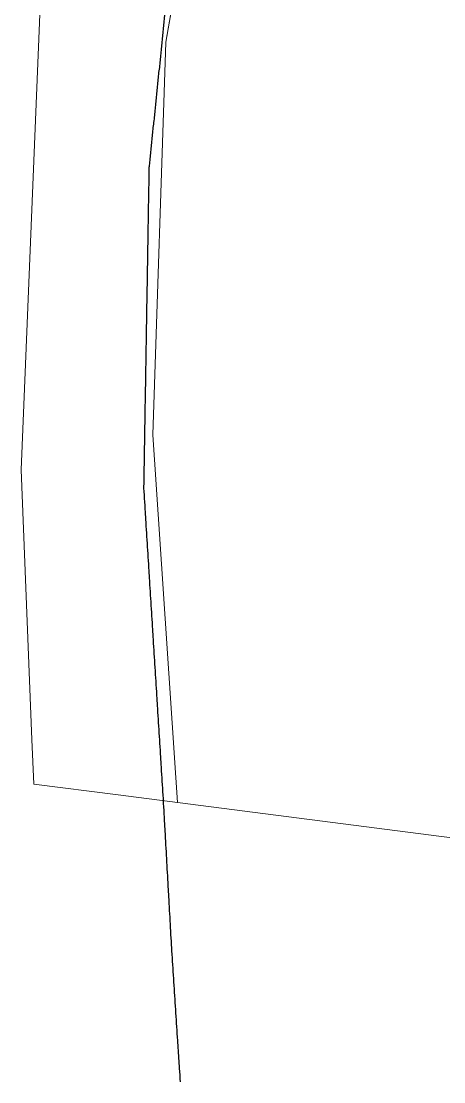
# Model space of a CAD drawing. Header units: metres. Extents: x 275294 to 277468, y 6206436 to 6207766.
# Drawn here: x 276603.7 to 276738.1, y 6206435.7 to 6206773.3 of the extents above; entities that cross this region are included whole.
import ezdxf

# ---------------------------------------------------------------- set-up
doc = ezdxf.new("R2010")
doc.units = ezdxf.units.M
doc.linetypes.add('Cable Exist OH', pattern=[1, 1, 0])
doc.layers.add('Cadastre Land Parcels_SP_EXT', color=9, linetype='Continuous', lineweight=5)
doc.layers.add('Cadastre Roads_SP_EXT', color=9, linetype='Continuous', lineweight=5)
doc.layers.add('Mains_HV_EXT', color=7, linetype='Continuous')

msp = doc.modelspace()

# ---------------------------------------------------------------- linework, layer by layer
at = {"layer": 'Cadastre Land Parcels_SP_EXT', "linetype": 'Continuous'}
msp.add_lwpolyline([(276729.4, 6207145.08), (276670.62, 6206887.26), (276649.7, 6206766.67), (276645.5, 6206641.68), (276653.43, 6206524.63), (276874.02, 6206496.21)], dxfattribs=at)
at = {"layer": 'Cadastre Roads_SP_EXT', "linetype": 'Continuous'}
for p, q in [((276649.69, 6206766.67), (276670.62, 6206887.26)), ((276612.56, 6206849.31), (276603.69, 6206630.53)), ((276645.5, 6206641.68), (276649.69, 6206766.67)), ((276653.43, 6206524.63), (276645.5, 6206641.68)), ((276603.69, 6206630.53), (276607.07, 6206544.73)), ((276607.07, 6206544.73), (276607.7, 6206530.5)), ((276607.7, 6206530.5), (276634.47, 6206527.06)), ((276634.47, 6206527.06), (276653.43, 6206524.63))]:
    msp.add_line(p, q, dxfattribs=at)
at = {"layer": 'Mains_HV_EXT', "linetype": 'Cable Exist OH'}
msp.add_lwpolyline([(276694.58, 6207010.61), (276672.72, 6206914.73), (276652.57, 6206806.97), (276644.31, 6206726.8), (276642.61, 6206624.64), (276648.82, 6206525.38), (276651.44, 6206478.42), (276654.22, 6206435.72)], dxfattribs=at)

doc.saveas('drawing.dxf')
